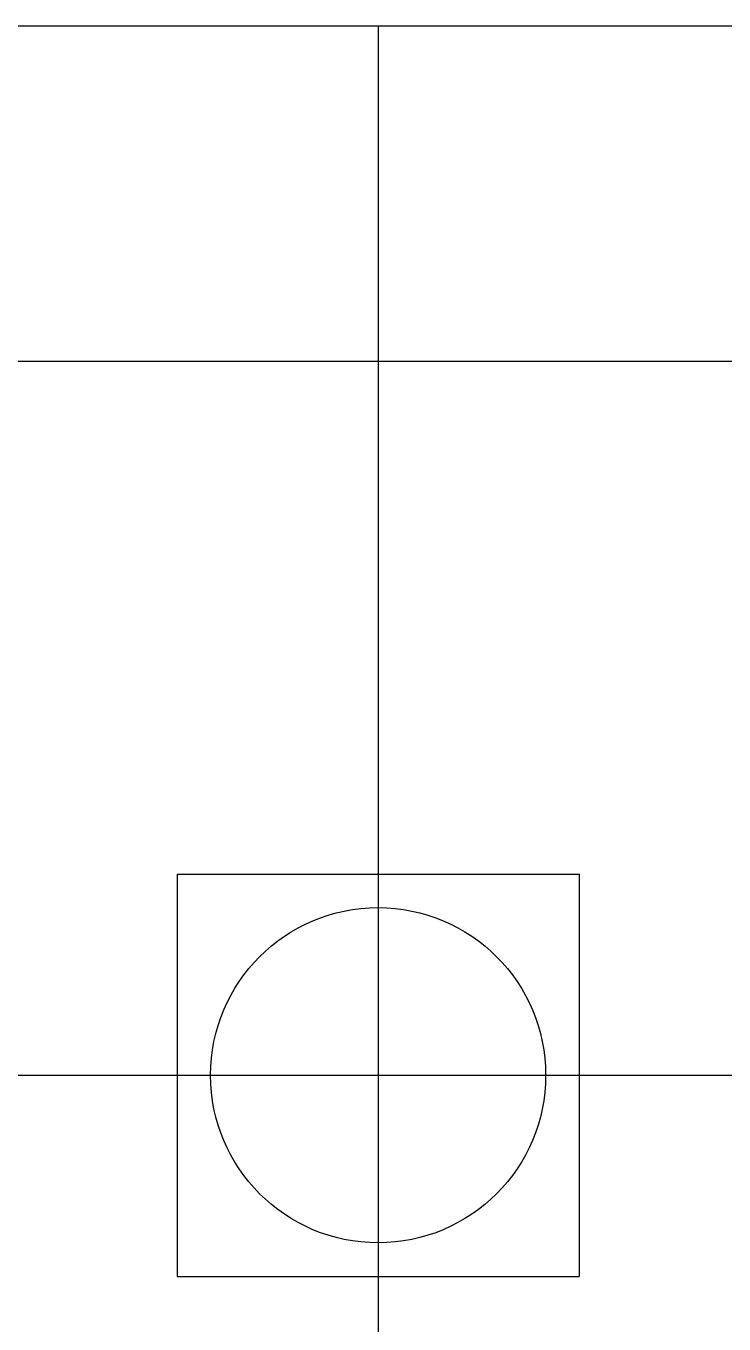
# Model space of a CAD drawing. Header units: metres. Extents: x 4568 to 182545, y -86951 to 35529.
# Drawn here: x 18950 to 19728, y -68724 to -67277 of the extents above; entities that cross this region are included whole.
import ezdxf

# ---------------------------------------------------------------- set-up
doc = ezdxf.new("R2010")
doc.units = ezdxf.units.M
for name, color, linetype in [('AXIS', 9, 'Continuous'), ('LI', 7, 'Continuous'), ('LIS', 2, 'Continuous'), ('ZU', 2, 'Continuous')]:
    doc.layers.add(name, color=color, linetype=linetype)

msp = doc.modelspace()

# ---------------------------------------------------------------- linework, layer by layer
at = {"layer": 'AXIS'}
for p, q in [((19342.33, -67277.16), (19342.33, -69615.44)), ((18173.19, -67650.69), (20511.47, -67650.69)), ((18173.19, -68446.3), (20511.47, -68446.3))]:
    msp.add_line(p, q, dxfattribs=at)
at = {"layer": 'LI'}
msp.add_circle((19342.33, -68446.3), 186.76, dxfattribs=at)
at = {"layer": 'LIS'}
for p, q in [((18173.19, -67277.16), (20511.47, -67277.16)), ((18546.72, -67650.69), (20137.95, -67650.69))]:
    msp.add_line(p, q, dxfattribs=at)
at = {"layer": 'ZU'}
for p, q in [((19118.22, -68222.19), (19118.22, -68670.42)), ((19118.22, -68222.19), (19566.45, -68222.19)), ((19566.45, -68222.19), (19566.45, -68670.42)), ((19118.22, -68670.42), (19566.45, -68670.42))]:
    msp.add_line(p, q, dxfattribs=at)

doc.saveas('drawing.dxf')
